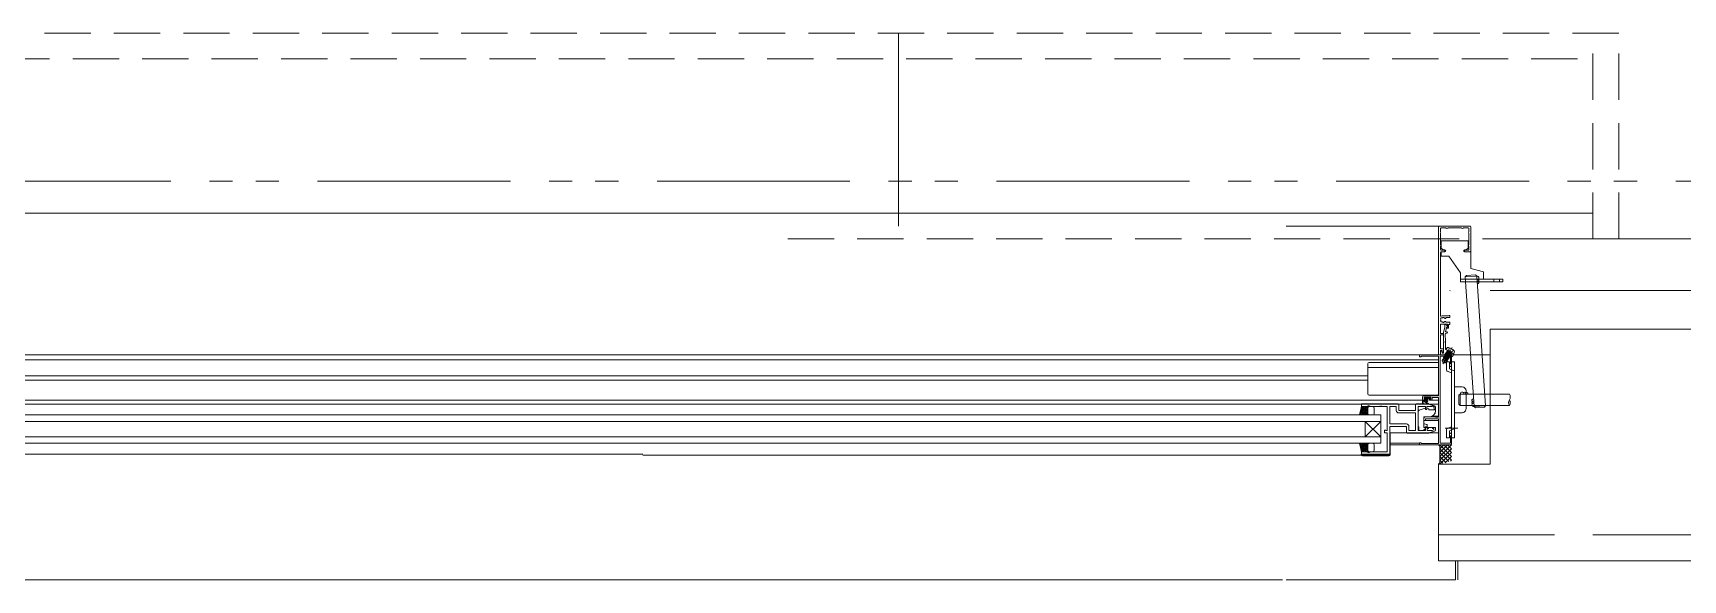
# Model space of a CAD drawing. Units: millimetres at full size. Extents: x -12803 to 120774, y -9413 to 101127.
# Drawn here: x 101596 to 102879, y 6691 to 7116 of the extents above; entities that cross this region are included whole.
import ezdxf

# ---------------------------------------------------------------- set-up
doc = ezdxf.new("R2010")
doc.units = ezdxf.units.MM
doc.header["$LTSCALE"] = 30
for name, pattern in [('DASHED1', [1.8, 1.2, -0.6]), ('DASHED3', [4, 3, -1]), ('DOUBLE_CHAIN1', [8.8, 5, -1, 0.6, -0.6, 0.6, -1])]:
    doc.linetypes.add(name, pattern=pattern)
doc.layers.add('0-0_NoName', color=7, linetype='Continuous')
for name, color, linetype, lineweight in [('2-0_通芯', 7, 'DOUBLE_CHAIN1', 15), ('2-1_躯体', 7, 'Continuous', 15), ('2-3_間仕切り', 7, 'Continuous', 15), ('2-A_建具', 7, 'Continuous', 15)]:
    doc.layers.add(name, color=color, linetype=linetype, lineweight=lineweight)

# ---------------------------------------------------------------- blocks, each defined once
blk = doc.blocks.new('グループ部品-732')
at = {"layer": '2-0_通芯'}
blk.add_line((74361.66, 7001.41), (120774.36, 7001.41), dxfattribs=at)
at = {"layer": '2-1_躯体'}
for p, q in [((102729.36, 6886.41), (102999.36, 6886.41)), ((102729.36, 6886.41), (102729.36, 6781.41)), ((102689.36, 6781.41), (102729.36, 6781.41)), ((102689.36, 6781.41), (102689.36, 6706.41)), ((102689.36, 6706.41), (106889.36, 6706.41))]:
    blk.add_line(p, q, dxfattribs=at)
at = {"layer": '2-1_躯体', "linetype": 'DASHED3'}
blk.add_line((102689.36, 6726.41), (106889.36, 6726.41), dxfattribs=at)
at = {"layer": '2-3_間仕切り'}
for p, q in [((102729.36, 6956.41), (102929.36, 6956.41)), ((102729.36, 6916.41), (102969.36, 6916.41))]:
    blk.add_line(p, q, dxfattribs=at)
at = {"layer": '2-A_建具', "linetype": 'DASHED1'}
for p, q in [((98365.36, 7116.41), (102183.36, 7116.41)), ((102809.36, 6956.41), (102809.36, 7116.41)), ((97739.36, 7096.41), (102809.36, 7096.41))]:
    blk.add_line(p, q, dxfattribs=at)
at = {"layer": '2-A_建具'}
for p, q in [((102269.36, 6966.41), (102269.36, 7116.41)), ((97739.36, 6976.41), (102809.36, 6976.41)), ((102689.36, 6966.41), (102570.86, 6966.41)), ((102689.86, 6966.41), (102713.86, 6966.41)), ((102691.36, 6954.96), (102691.36, 6949.36)), ((102712.36, 6954.96), (102691.36, 6954.96)), ((102712.36, 6949.36), (102712.36, 6954.96)), ((102714.36, 6933.46), (102714.36, 6965.91)), ((102690.86, 6945.91), (102690.86, 6896.74)), ((102691.36, 6949.36), (102692.86, 6947.86)), ((102691.36, 6946.46), (102691.36, 6942.96)), ((102694.16, 6946.46), (102691.36, 6946.46)), ((102693.61, 6946.41), (102691.36, 6946.41)), ((102692.86, 6947.86), (102694.16, 6947.86)), ((102709.56, 6947.86), (102710.86, 6947.86)), ((102714.36, 6946.46), (102709.56, 6946.46)), ((102713.86, 6946.41), (102710.11, 6946.41)), ((102710.86, 6947.86), (102712.36, 6949.36)), ((102706.36, 6930.11), (102706.36, 6922.96)), ((102724.36, 6930.78), (102714.36, 6933.46)), ((102719.05, 6927.51), (102717.98, 6928.44)), ((102724.36, 6930.78), (102724.36, 6925.26)), ((102698.16, 6916.21), (102698.36, 6916.41)), ((102739.36, 6925.26), (102706.36, 6925.26)), ((102706.36, 6922.96), (102739.36, 6922.96)), ((102719.05, 6927.51), (102710.07, 6926.91)), ((102716.87, 6826.11), (102710.07, 6926.91)), ((102725.85, 6826.71), (102719.05, 6927.51)), ((102732.2, 6922.96), (102732.2, 6925.26)), ((102736.7, 6922.96), (102736.7, 6925.26)), ((102739.36, 6922.96), (102739.36, 6925.26)), ((102691.03, 6893.91), (102691.07, 6893.76)), ((102691.07, 6893.26), (102691.03, 6893.11)), ((102692.01, 6895.1), (102691.86, 6895.09)), ((102691.86, 6891.94), (102692.01, 6891.92)), ((102692.77, 6895.35), (102692.66, 6895.3)), ((102692.66, 6891.72), (102692.77, 6891.67)), ((102693.65, 6895.12), (102693.56, 6895.21)), ((102693.56, 6891.81), (102693.65, 6891.9)), ((102694.56, 6894.66), (102694.42, 6894.66)), ((102694.42, 6892.36), (102694.56, 6892.36)), ((101495.36, 6866.41), (102729.36, 6866.41)), ((102693.28, 6863.83), (102692.13, 6861.85)), ((102695.87, 6865.03), (102692.59, 6859.34)), ((102693.24, 6864.42), (102693.15, 6864.27)), ((102693.15, 6864.27), (102693.37, 6863.89)), ((102693.15, 6864.27), (102695.77, 6863.32)), ((102693.24, 6864.42), (102693.67, 6864.42)), ((102695.91, 6863.45), (102693.24, 6864.42)), ((102695.17, 6862.74), (102693.28, 6863.83)), ((102693.32, 6863.81), (102693.37, 6863.89)), ((102695.62, 6863.17), (102693.37, 6863.89)), ((102693.59, 6865.03), (102693.5, 6864.87)), ((102693.5, 6864.87), (102693.72, 6864.5)), ((102693.5, 6864.87), (102697.28, 6863.5)), ((102693.59, 6865.03), (102694.02, 6865.03)), ((102697.36, 6863.65), (102693.59, 6865.03)), ((102693.67, 6864.42), (102693.72, 6864.5)), ((102693.67, 6864.42), (102696.79, 6863.43)), ((102696.84, 6863.5), (102693.72, 6864.5)), ((102693.81, 6861.45), (102696, 6863.54)), ((102693.94, 6865.63), (102693.85, 6865.48)), ((102693.85, 6865.48), (102694.07, 6865.1)), ((102693.85, 6865.48), (102697.63, 6864.11)), ((102693.94, 6865.63), (102694.37, 6865.63)), ((102697.71, 6864.26), (102693.94, 6865.63)), ((102694.02, 6865.03), (102694.07, 6865.1)), ((102694.02, 6865.03), (102697.14, 6864.03)), ((102697.19, 6864.11), (102694.07, 6865.1)), ((102694.29, 6866.24), (102694.2, 6866.09)), ((102694.2, 6866.09), (102694.42, 6865.71)), ((102694.2, 6866.09), (102697.98, 6864.71)), ((102694.29, 6866.24), (102694.72, 6866.24)), ((102698.06, 6864.87), (102694.29, 6866.24)), ((102694.37, 6865.63), (102694.42, 6865.71)), ((102694.37, 6865.63), (102697.49, 6864.64)), ((102697.54, 6864.71), (102694.42, 6865.71)), ((102694.64, 6866.84), (102694.55, 6866.69)), ((102694.55, 6866.69), (102694.77, 6866.31)), ((102694.55, 6866.69), (102698.33, 6865.32)), ((102694.64, 6866.84), (102695.07, 6866.84)), ((102698.41, 6865.47), (102694.64, 6866.84)), ((102694.72, 6866.24), (102694.77, 6866.31)), ((102694.72, 6866.24), (102697.84, 6865.24)), ((102697.89, 6865.32), (102694.77, 6866.31)), ((102694.9, 6867.3), (102695.12, 6866.92)), ((102695.03, 6870.56), (102695.67, 6871.48)), ((102701.09, 6867.06), (102695.03, 6870.56)), ((102695.07, 6866.84), (102695.12, 6866.92)), ((102695.07, 6866.84), (102698.19, 6865.85)), ((102695.34, 6868.06), (102695.25, 6867.91)), ((102695.25, 6867.91), (102695.47, 6867.53)), ((102695.25, 6867.91), (102699.03, 6866.53)), ((102695.42, 6867.45), (102695.47, 6867.53)), ((102698.59, 6866.53), (102695.47, 6867.53)), ((102695.6, 6868.51), (102695.82, 6868.13)), ((102695.6, 6868.51), (102699.38, 6867.14)), ((102695.77, 6868.06), (102695.82, 6868.13)), ((102695.77, 6868.06), (102698.89, 6867.06)), ((102698.94, 6867.14), (102695.82, 6868.13)), ((102695.95, 6869.12), (102696.17, 6868.74)), ((102699.42, 6867.21), (102695.99, 6869.19)), ((102696.12, 6868.66), (102696.17, 6868.74)), ((102697.53, 6868.3), (102696.17, 6868.74)), ((102696.31, 6869.24), (102696.21, 6869.07)), ((102696.37, 6865.9), (102696.97, 6866.94)), ((102697.14, 6864.03), (102697.19, 6864.11)), ((102697.36, 6863.65), (102697.14, 6864.03)), ((102697.63, 6864.11), (102697.19, 6864.11)), ((102697.36, 6863.65), (102697.28, 6863.5)), ((102697.47, 6867.8), (102699.93, 6872.06)), ((102697.49, 6864.64), (102697.54, 6864.71)), ((102697.71, 6864.26), (102697.49, 6864.64)), ((102697.98, 6864.71), (102697.54, 6864.71)), ((102697.71, 6864.26), (102697.63, 6864.11)), ((102697.84, 6865.24), (102697.89, 6865.32)), ((102698.06, 6864.87), (102697.84, 6865.24)), ((102698.33, 6865.32), (102697.89, 6865.32)), ((102698.06, 6864.87), (102697.98, 6864.71)), ((102698.19, 6865.85), (102698.24, 6865.93)), ((102698.41, 6865.47), (102698.19, 6865.85)), ((102698.41, 6865.47), (102698.33, 6865.32)), ((102698.54, 6866.46), (102698.59, 6866.53)), ((102698.76, 6866.08), (102698.54, 6866.46)), ((102699.03, 6866.53), (102698.59, 6866.53)), ((102698.89, 6867.06), (102698.94, 6867.14)), ((102699.11, 6866.68), (102698.89, 6867.06)), ((102699.38, 6867.14), (102698.94, 6867.14)), ((102699.11, 6866.68), (102699.03, 6866.53)), ((102699.3, 6867.51), (102699.2, 6867.34)), ((102699.36, 6857.91), (102699.36, 6866.41)), ((102699.42, 6867.21), (102699.38, 6867.14)), ((102701.09, 6867.06), (102701.56, 6868.08)), ((102689.36, 6862.51), (101495.36, 6862.51)), ((102634.36, 6859.51), (102634.36, 6836.01)), ((102689.36, 6856.47), (102634.36, 6856.47)), ((102688.36, 6860.51), (102635.36, 6860.51)), ((102692.13, 6861.85), (102692.93, 6860.22)), ((102693.4, 6862.15), (102692.17, 6861.92)), ((102693.81, 6861.45), (102692.93, 6860.22)), ((102693.19, 6860.07), (102692.93, 6860.22)), ((102693.37, 6860.39), (102693.19, 6860.07)), ((102694.99, 6860.2), (102693.19, 6860.07)), ((102694.83, 6860.52), (102693.37, 6860.39)), ((102695.48, 6854.53), (102695.48, 6860.91)), ((102695.48, 6860.91), (102697.78, 6860.91)), ((102696.14, 6862.18), (102695.88, 6862.33)), ((102696.09, 6862.21), (102696.49, 6862.9)), ((102696.11, 6853.61), (102699.28, 6852.32)), ((102696.33, 6863.11), (102696.93, 6862.9)), ((102697.01, 6863.05), (102696.41, 6863.27)), ((102696.79, 6863.43), (102696.84, 6863.5)), ((102697.01, 6863.05), (102696.79, 6863.43)), ((102697.28, 6863.5), (102696.84, 6863.5)), ((102697.01, 6863.05), (102696.93, 6862.9)), ((102697.78, 6860.91), (102697.78, 6855.41)), ((102697.78, 6855.41), (102699.28, 6854.8)), ((102699.28, 6854.8), (102701.58, 6853.87)), ((102699.36, 6860.91), (102699.36, 6801.91)), ((102699.36, 6860.91), (102701.66, 6860.91)), ((102701.66, 6860.91), (102701.65, 6801.91)), ((102634.36, 6850.01), (101511.86, 6850.01)), ((102634.36, 6846.61), (101511.86, 6846.61)), ((102701.66, 6841.41), (102707.66, 6841.41)), ((102710.66, 6838.41), (102710.66, 6824.41)), ((101511.86, 6828.01), (102629.36, 6828.01)), ((102689.36, 6828.11), (102070.61, 6828.11)), ((102629.36, 6826.11), (102627.86, 6819.61)), ((102634.13, 6826.11), (102627.92, 6819.91)), ((102632.71, 6826.11), (102628.35, 6821.74)), ((102631.3, 6826.11), (102628.77, 6823.58)), ((102629.89, 6826.11), (102629.2, 6825.42)), ((102634.36, 6820.58), (102629.26, 6825.68)), ((102629.36, 6828.21), (102629.36, 6826.61)), ((102634.36, 6826.11), (102629.36, 6826.11)), ((102634.36, 6821.99), (102630.24, 6826.11)), ((102634.36, 6823.41), (102631.66, 6826.11)), ((102634.36, 6824.82), (102633.07, 6826.11)), ((102634.36, 6819.61), (102634.36, 6826.81)), ((102634.36, 6825.11), (102634.36, 6820.61)), ((102688.36, 6835.01), (102635.36, 6835.01)), ((102638.36, 6826.11), (102635.36, 6826.11)), ((102639.36, 6820.61), (102639.36, 6825.11)), ((102644.31, 6826.18), (102644.4, 6826.18)), ((102676.86, 6833.41), (102676.86, 6832.11)), ((102677.4, 6830.91), (102676.86, 6830.37)), ((102676.86, 6830.61), (102676.86, 6828.61)), ((102680.06, 6829.91), (102676.86, 6829.91)), ((102679.16, 6830.91), (102677.16, 6830.91)), ((102677.16, 6828.78), (102677.35, 6829.91)), ((102678.74, 6830.91), (102677.74, 6829.91)), ((102678.94, 6833.32), (102678.44, 6832.82)), ((102678.66, 6832.31), (102679, 6832.31)), ((102678.76, 6829.91), (102680.97, 6828.23)), ((102679.86, 6833.38), (102678.8, 6832.31)), ((102681.06, 6831.88), (102679.09, 6829.91)), ((102679.36, 6829.91), (102681.18, 6828.51)), ((102681.04, 6833.21), (102679.46, 6831.62)), ((102679.46, 6831.85), (102679.46, 6831.21)), ((102682.06, 6833.21), (102679.96, 6833.21)), ((102680.9, 6830.37), (102680.59, 6830.07)), ((102681.06, 6832.01), (102681.06, 6830.91)), ((102681.36, 6832.31), (102682.76, 6832.31)), ((102682.59, 6833.41), (102681.49, 6832.31)), ((102686.14, 6826.82), (102681.93, 6828.09)), ((102683.04, 6832.51), (102682.85, 6832.33)), ((102683.06, 6832.61), (102683.06, 6833.11)), ((102686.86, 6822.21), (102686.86, 6825.87)), ((102706.16, 6835.91), (102705.16, 6834.91)), ((102744.36, 6835.91), (102706.16, 6835.91)), ((102706.16, 6835.91), (102706.16, 6826.91)), ((102744.36, 6826.91), (102706.16, 6826.91)), ((102716.87, 6826.11), (102725.85, 6826.71)), ((102716.87, 6826.11), (102717.93, 6825.18)), ((101496.86, 6819.61), (102644.36, 6819.61)), ((101496.86, 6814.61), (102644.36, 6814.61)), ((102628.26, 6819.61), (102627.93, 6819.93)), ((102629.67, 6819.61), (102628.2, 6821.08)), ((102631.08, 6819.61), (102628.46, 6822.23)), ((102632.5, 6819.61), (102628.73, 6823.38)), ((102633.91, 6819.61), (102628.99, 6824.53)), ((102634.36, 6824.92), (102629.04, 6819.61)), ((102634.36, 6823.51), (102630.46, 6819.61)), ((102634.36, 6822.1), (102631.87, 6819.61)), ((102632.36, 6814.61), (102644.36, 6802.61)), ((102632.36, 6802.61), (102644.36, 6814.61)), ((102632.36, 6814.61), (102632.36, 6802.61)), ((102634.36, 6820.68), (102633.29, 6819.61)), ((102635.36, 6819.61), (102638.36, 6819.61)), ((102644.36, 6797.61), (102644.36, 6819.61)), ((102651.36, 6812.64), (102664.29, 6812.64)), ((102678.98, 6824.95), (102674.35, 6823.28)), ((102677.86, 6818.26), (102677.86, 6810.01)), ((102677.86, 6815.21), (102689.36, 6815.21)), ((102678.07, 6818.21), (102683.46, 6818.26)), ((102680.13, 6812.13), (102678.13, 6812.86)), ((102680.55, 6824.92), (102681.86, 6824.31)), ((102689.36, 6818.61), (102684.23, 6818.61)), ((102701.66, 6821.41), (102707.66, 6821.41)), ((102644.36, 6802.61), (101496.86, 6802.61)), ((102651.36, 6805.71), (102689.36, 6805.71)), ((102673.96, 6810.31), (102673.36, 6810.31)), ((102673.96, 6810.31), (102673.96, 6807.64)), ((102677.76, 6808.31), (102678.93, 6808.31)), ((102677.76, 6807.64), (102677.76, 6808.31)), ((102686.86, 6810.01), (102677.86, 6810.01)), ((102678.93, 6808.31), (102678.93, 6810.01)), ((102679.23, 6810.31), (102680.16, 6810.31)), ((102680.46, 6810.61), (102680.46, 6811.66)), ((102681.93, 6805.73), (102686.14, 6807)), ((102704.36, 6809.41), (102694.36, 6809.41)), ((102695.48, 6808.29), (102695.48, 6801.91)), ((102695.48, 6801.91), (102697.78, 6801.91)), ((102696.11, 6809.21), (102699.28, 6810.5)), ((102697.78, 6801.91), (102697.78, 6807.41)), ((102699.35, 6801.91), (102701.65, 6801.91)), ((102699.36, 6796.91), (102699.36, 6804.91)), ((101490.36, 6789.11), (102070.61, 6789.11)), ((101496.86, 6797.61), (102644.36, 6797.61)), ((102070.61, 6788.31), (102651.56, 6788.31)), ((102629.36, 6791.11), (102627.86, 6797.61)), ((102634.13, 6791.11), (102627.92, 6797.31)), ((102628.26, 6797.61), (102627.93, 6797.29)), ((102629.67, 6797.61), (102628.2, 6796.14)), ((102632.71, 6791.11), (102628.35, 6795.48)), ((102631.08, 6797.61), (102628.46, 6794.99)), ((102632.5, 6797.61), (102628.73, 6793.84)), ((102631.3, 6791.11), (102628.77, 6793.64)), ((102633.91, 6797.61), (102628.99, 6792.69)), ((102634.36, 6792.3), (102629.04, 6797.61)), ((102629.06, 6789.11), (102629.06, 6788.81)), ((102651.56, 6788.81), (102629.06, 6788.81)), ((102629.89, 6791.11), (102629.2, 6791.8)), ((102634.36, 6796.64), (102629.26, 6791.54)), ((102634.36, 6791.11), (102629.36, 6791.11)), ((102630.06, 6787.81), (102650.56, 6787.81)), ((102634.36, 6795.23), (102630.24, 6791.11)), ((102634.36, 6793.71), (102630.46, 6797.61)), ((102634.36, 6793.81), (102631.66, 6791.11)), ((102634.36, 6795.12), (102631.87, 6797.61)), ((102634.36, 6792.4), (102633.07, 6791.11)), ((102634.36, 6796.54), (102633.29, 6797.61)), ((102634.36, 6797.61), (102634.36, 6790.41)), ((102634.36, 6792.11), (102634.36, 6796.61)), ((102635.36, 6797.61), (102638.36, 6797.61)), ((102638.36, 6791.11), (102635.36, 6791.11)), ((102639.36, 6796.61), (102639.36, 6792.11)), ((102674.36, 6797.81), (102651.56, 6797.81)), ((102651.56, 6796.41), (102698.86, 6796.41)), ((102699.36, 6787.41), (102690.36, 6796.41)), ((102699.36, 6796.41), (102690.36, 6787.41)), ((102696.36, 6796.41), (102690.36, 6790.41)), ((102693.36, 6796.41), (102690.36, 6793.41)), ((102699.36, 6784.41), (102690.36, 6793.41)), ((102699.36, 6793.41), (102690.36, 6784.41)), ((102697.4, 6783.37), (102690.36, 6790.41)), ((102699.36, 6790.41), (102690.36, 6781.41)), ((102695.05, 6782.71), (102690.36, 6787.41)), ((102699.36, 6790.41), (102693.36, 6796.41)), ((102699.36, 6787.41), (102694.51, 6782.56)), ((102699.36, 6793.41), (102696.36, 6796.41)), ((102692.7, 6782.06), (102690.36, 6784.41)), ((102699.36, 6784.41), (102698.66, 6783.72)), ((102704.36, 6706.41), (102704.36, 6691.41)), ((102567.86, 6691.41), (97980.86, 6691.41))]:
    blk.add_line(p, q, dxfattribs=at)
at = {"layer": '2-A_建具', "linetype": 'DASHED1'}
blk.add_lwpolyline([(102183.36, 6956.41), (102829.36, 6956.41), (102829.36, 7116.41), (102183.36, 7116.41)], dxfattribs=at)
at = {"layer": '2-A_建具'}
for points in [[(102689.36, 6866.41), (102689.36, 6965.91), (102689.86, 6966.41)], [(102690.86, 6964.41), (102690.86, 6962.24), (102690.93, 6962.05)], [(102690.93, 6960.77), (102690.86, 6960.58), (102690.86, 6952.24), (102690.93, 6952.05)], [(102695.22, 6964.84), (102695.03, 6964.91), (102691.36, 6964.91)], [(102707.22, 6964.84), (102707.03, 6964.91), (102696.69, 6964.91), (102696.5, 6964.84)], [(102712.36, 6964.91), (102708.69, 6964.91), (102708.5, 6964.84)], [(102712.79, 6962.05), (102712.86, 6962.24), (102712.86, 6964.41)], [(102712.79, 6952.05), (102712.86, 6952.24), (102712.86, 6960.58), (102712.79, 6960.77)], [(102690.93, 6950.77), (102690.86, 6950.58), (102690.86, 6948.11)], [(102691.36, 6947.61), (102692.87, 6947.61), (102693.08, 6947.7)], [(102691.36, 6942.96), (102697.36, 6942.96), (102706.36, 6930.11)], [(102710.63, 6947.7), (102710.84, 6947.61), (102712.36, 6947.61)], [(102712.86, 6948.11), (102712.86, 6950.58), (102712.79, 6950.77)], [(102717.98, 6928.44), (102711, 6927.97), (102710.07, 6926.91)], [(102694.96, 6891.93), (102695.25, 6891.61), (102698.16, 6891.61), (102698.16, 6890.01), (102697.16, 6890.01), (102697.16, 6887.01), (102695.76, 6887.01), (102695.76, 6887.51), (102696.16, 6888.08), (102696.16, 6890.31), (102690.86, 6890.31), (102690.86, 6882.91), (102692.76, 6882.91)], [(102692.86, 6896.71), (102696.94, 6896.71), (102697.46, 6897.01), (102698.16, 6897.01), (102698.16, 6895.41), (102695.25, 6895.41), (102694.96, 6895.09)], [(102693.26, 6876.87), (102693.26, 6883.92), (102694.26, 6887.65), (102694.26, 6889.61)], [(102695.19, 6889.86), (102696.31, 6887.92), (102695.51, 6887.7), (102694.6, 6884.31), (102695.66, 6884.31)], [(102692.76, 6881.91), (102690.86, 6881.91), (102690.86, 6870.91), (102693.03, 6870.91), (102693.25, 6868.35)], [(102691.85, 6869.2), (102692.13, 6867.61), (102693.26, 6867.61), (102693.26, 6875.95), (102693.38, 6876.14), (102693.38, 6876.69), (102693.26, 6876.87)], [(102694.46, 6882.11), (102694.46, 6879.71), (102694.76, 6879.41), (102694.76, 6870.71), (102697.66, 6869.03), (102697.76, 6868.84), (102698.24, 6868.56), (102698.46, 6868.57), (102701.27, 6866.95), (102700.14, 6865.01), (102699.36, 6865.01)], [(102674.36, 6866.41), (102674.36, 6864.81), (102675.56, 6864.81)], [(102676.16, 6865.41), (102689.36, 6865.41), (102689.36, 6834.41), (102677.86, 6834.41)], [(102698.86, 6805.41), (102698.36, 6805.41), (102697.76, 6804.37), (102697.76, 6803.41), (102698.46, 6803.41), (102698.46, 6797.61), (102690.56, 6797.61), (102690.56, 6865.21), (102698.46, 6865.21), (102698.46, 6859.41), (102697.76, 6859.41), (102697.76, 6858.45), (102698.36, 6857.41), (102698.86, 6857.41)], [(102692.26, 6868.22), (102691.98, 6869.81), (102690.86, 6869.81), (102690.86, 6866.41)], [(102697.2, 6866.41), (102694.73, 6867.84), (102693.91, 6866.41)], [(102698.76, 6866.08), (102694.99, 6867.45), (102694.9, 6867.3), (102698.68, 6865.93)], [(102694.99, 6867.45), (102695.42, 6867.45), (102698.54, 6866.46)], [(102698.76, 6866.08), (102698.68, 6865.93), (102698.24, 6865.93), (102695.12, 6866.92)], [(102699.11, 6866.68), (102695.34, 6868.06), (102695.77, 6868.06)], [(102698.99, 6867.46), (102695.69, 6868.66), (102695.6, 6868.51)], [(102695.69, 6868.66), (102696.12, 6868.66), (102697.88, 6868.1)], [(102695.99, 6869.19), (102695.95, 6869.12), (102696.42, 6868.95)], [(102697.46, 6871.88), (102697.34, 6869.86), (102698.03, 6868.76)], [(102701.01, 6869.83), (102699.32, 6868.71), (102698.03, 6868.76)], [(102693.37, 6860.39), (102696.4, 6863.24), (102694.83, 6860.52)], [(102693.76, 6861.36), (102693.4, 6862.15), (102693.98, 6863.43)], [(102696.14, 6862.18), (102694.99, 6860.2), (102694.83, 6860.52)], [(102696.93, 6862.9), (102696.49, 6862.9), (102696.24, 6862.97)], [(101508.01, 6831.11), (102679.16, 6831.11), (102679.16, 6831.91), (102678.06, 6831.91), (102678.06, 6833.41), (102683.26, 6833.41), (102683.26, 6831.91), (102682.16, 6831.91), (102682.16, 6831.11), (102689.36, 6831.11)], [(102686.86, 6825.87), (102681.78, 6828.01), (102681.78, 6828.21), (102671.86, 6828.21), (102671.86, 6828.01), (102657.86, 6828.01), (102657.86, 6828.21), (102629.36, 6828.21)], [(102634.36, 6826.81), (102635.36, 6826.81), (102637.09, 6826.18), (102643.4, 6826.18)], [(102645.31, 6826.18), (102649.36, 6826.18), (102649.36, 6807.64), (102648.48, 6807.64)], [(102656.43, 6823.18), (102656.43, 6826.18), (102651.36, 6826.18), (102651.36, 6812.64)], [(102671.36, 6827.61), (102671.36, 6823.11), (102658.36, 6823.11), (102658.36, 6827.61)], [(102686.86, 6807.95), (102686.86, 6810.01), (102684.56, 6810.01), (102684.56, 6809.21), (102685.66, 6809.21), (102685.66, 6808), (102684.46, 6807.64), (102680.46, 6807.64), (102680.46, 6809.21), (102681.56, 6809.21), (102681.56, 6810.01), (102679.26, 6810.01), (102679.26, 6807.64), (102673.36, 6807.64), (102673.36, 6826.18), (102679.26, 6826.18), (102679.26, 6823.81), (102680.26, 6823.81), (102680.26, 6826.18), (102684.46, 6826.18), (102685.86, 6825.76), (102685.86, 6824.31)], [(102684.46, 6832.11), (102684.46, 6833.21), (102689.36, 6833.21), (102689.36, 6817.91), (102687.04, 6817.91)], [(102705.16, 6834.91), (102705.16, 6827.91), (102706.16, 6826.91)], [(102717.93, 6825.18), (102724.92, 6825.65), (102725.85, 6826.71)], [(102666.29, 6810.64), (102666.29, 6807.64), (102671.43, 6807.64), (102671.43, 6821.18), (102658.43, 6821.18)], [(102679.06, 6815.21), (102679.06, 6816.51), (102689.36, 6816.51), (102689.36, 6797.41), (102676.16, 6797.41)], [(102677.86, 6818.26), (102683.46, 6818.26), (102684.09, 6818.49), (102685.78, 6819.91), (102686.86, 6822.21)], [(102686.66, 6818.21), (102682.36, 6818.21), (102678.31, 6817.86)], [(102686.86, 6823.51), (102681.86, 6823.51), (102681.86, 6824.31)], [(102648.16, 6807.81), (102647.36, 6807.81), (102647.36, 6805.71), (102649.36, 6805.71), (102649.36, 6791.04), (102637.09, 6791.04), (102635.36, 6790.41), (102634.36, 6790.41)], [(102651.36, 6789.61), (102651.36, 6810.71), (102664.36, 6810.71), (102664.36, 6806.21)], [(102651.36, 6805.81), (102664.86, 6805.81), (102664.86, 6805.61), (102681.78, 6805.61), (102681.78, 6805.71), (102686.14, 6807), (102686.66, 6807.36), (102686.86, 6807.95)], [(102651.56, 6788.31), (102651.56, 6805.12), (102651.36, 6805.12)], [(102697.78, 6807.41), (102699.28, 6808.02), (102701.58, 6808.95)], [(102629.36, 6790.61), (102629.36, 6789.11), (102650.86, 6789.11)], [(102675.56, 6798.01), (102674.36, 6798.01), (102674.36, 6796.41)], [(102689.36, 6796.41), (102690.36, 6795.41), (102690.36, 6782.41), (102689.36, 6781.41)], [(102702.36, 6706.41), (102702.36, 6691.41), (102570.86, 6691.41)]]:
    blk.add_lwpolyline(points, dxfattribs=at)
for centre, radius, start, end in [((102713.86, 6965.91), 0.5, 0.00001, 89.99999), ((102691.36, 6964.41), 0.5, 90.00001, 179.99999), ((102690.16, 6961.41), 1, 320.28486, 39.71514), ((102695.86, 6965.61), 1, 230.28486, 309.71514), ((102707.86, 6965.61), 1, 230.28486, 309.71514), ((102712.36, 6964.41), 0.5, 0.00001, 89.99999), ((102713.56, 6961.41), 1, 140.28486, 219.71514), ((102691.36, 6948.11), 0.5, 180.00001, 269.99999), ((102691.36, 6945.91), 0.5, 90.00001, 179.99999), ((102690.16, 6951.41), 1, 320.28486, 39.71514), ((102693.61, 6947.16), 0.75, 270.00002, 134.41533), ((102694.16, 6947.16), 0.7, 270, 90), ((102709.56, 6947.16), 0.7, 90, 270), ((102710.11, 6947.16), 0.75, 45.58467, 269.99998), ((102712.36, 6948.11), 0.5, 270.00001, 359.99999), ((102713.56, 6951.41), 1, 140.28486, 219.71514), ((102713.86, 6946.91), 0.5, 270.00001, 359.99999), ((102719.15, 6926.02), 1.5, 273.85934, 93.85934), ((102719.25, 6924.52), 1.5, 273.85934, 33.85934), ((102719.35, 6923.02), 1.5, 273.85934, 33.85934), ((102691.26, 6896.74), 0.4, 180.00006, 296.38784), ((102691.63, 6894.37), 0.75, 72.2996, 217.70036), ((102691.63, 6892.65), 0.75, 142.29964, 287.7004), ((102692.86, 6893.51), 1.8, 171.96925, 188.03075), ((102692.86, 6893.51), 3.2, 89.99998, 116.38778), ((102692.86, 6893.51), 1.8, 96.26017, 118.03073), ((102692.86, 6893.51), 1.8, 241.96927, 263.73983), ((102693.12, 6894.99), 0.5, 26.86995, 133.13013), ((102693.12, 6892.03), 0.5, 226.86987, 333.13005), ((102692.86, 6893.51), 1.8, 44.79286, 63.73983), ((102692.86, 6893.51), 1.8, 296.26017, 315.20714), ((102694.42, 6895.06), 0.4, 224.79276, 269.99993), ((102694.42, 6891.96), 0.4, 90.00007, 135.20724), ((102694.76, 6889.61), 0.5, 29.99999, 180), ((102694.56, 6895.06), 0.4, 269.99999, 4.09604), ((102694.56, 6891.96), 0.4, 355.90396, 90.00001), ((102692.76, 6882.41), 0.5, 269.99999, 90.00001), ((102695.66, 6882.11), 1.2, 90.00001, 179.99999), ((102695.66, 6883.81), 0.5, 269.99999, 90.00001), ((102675.56, 6865.11), 0.3, 270, 0), ((102676.16, 6865.11), 0.3, 90, 180), ((102691.36, 6869.11), 0.5, 9.99999, 180), ((102692.76, 6868.31), 0.5, 190.00001, 5), ((102696.73, 6870.74), 1.3, 75.88085, 145), ((102696.19, 6863.37), 0.248, 330, 137.19096), ((102695.87, 6869.49), 0.5, 330, 60), ((102694.86, 6863.27), 9, 44.11915, 75.88085), ((102698.86, 6865.91), 0.5, 0, 90), ((102699.74, 6867.26), 0.5, 60, 150), ((102700.38, 6868.63), 1.3, 335, 44.11915), ((102635.36, 6859.51), 1, 90, 179.99999), ((102688.36, 6859.51), 1, 0, 90), ((102696.48, 6854.53), 1, 180, 247.99665), ((102698.86, 6857.91), 0.5, 270, 0), ((102707.66, 6838.41), 3, 359.99878, 89.99845), ((102629.86, 6826.61), 0.5, 180, 270), ((102635.36, 6836.01), 1, 180, 270), ((102635.36, 6825.11), 1, 90.0001, 180.0001), ((102638.36, 6825.11), 1, 0.0001, 90.0001), ((102643.4, 6826.38), 0.2, 270, 336.42182), ((102643.86, 6826.18), 0.3, 23.57818, 156.42182), ((102644.31, 6826.38), 0.2, 203.57818, 270), ((102644.4, 6826.38), 0.2, 270, 336.42182), ((102644.86, 6826.18), 0.3, 23.57818, 156.42182), ((102645.31, 6826.38), 0.2, 203.57818, 270), ((102657.86, 6827.61), 0.5, 0, 90), ((102671.86, 6827.61), 0.5, 90, 180), ((102677.86, 6833.41), 1, 90, 180), ((102677.86, 6832.11), 1, 180, 270), ((102677.16, 6830.61), 0.3, 90, 180), ((102677.06, 6828.61), 0.2, 180.00001, 60), ((102678.66, 6832.61), 0.3, 135, 270), ((102679.16, 6833.11), 0.3, 90, 135), ((102679, 6832.61), 0.3, 270, 326.94427), ((102679.16, 6831.21), 0.3, 270, 0), ((102679.46, 6832.31), 0.25, 303.05573, 146.94427), ((102679.76, 6831.85), 0.3, 123.05573, 180), ((102679.76, 6833.21), 0.2, 0, 90), ((102680.06, 6830.91), 1, 270, 0), ((102681.16, 6828.31), 0.2, 204.41711, 84.41711), ((102681.36, 6832.01), 0.3, 90, 180), ((102681.78, 6827.61), 0.5, 73.30076, 90), ((102682.26, 6833.21), 0.2, 90, 180), ((102682.76, 6833.11), 0.3, 0, 90), ((102682.76, 6832.61), 0.3, 270, 0), ((102683.46, 6832.11), 1, 270, 0), ((102685.86, 6825.87), 1, 0, 73.30076), ((102688.36, 6836.01), 1, 270, 0), ((102707.66, 6835.91), 1.5, 0, 180), ((102709.16, 6835.91), 1.5, 0, 120), ((102710.66, 6835.91), 1.5, 0, 120), ((102716.56, 6830.6), 1.5, 93.85934, 213.85934), ((102716.66, 6829.1), 1.5, 93.85934, 213.85934), ((102716.77, 6827.6), 1.5, 93.85934, 273.85934), ((102747.66, 6829.16), 4, 145.77113, 214.22887), ((102741.05, 6833.66), 4, 325.77113, 34.22887), ((102741.05, 6829.16), 4, 325.77113, 34.22887), ((102635.36, 6820.61), 1, 180.0001, 270.0001), ((102638.36, 6820.61), 1, 270.0001, 0.0001), ((102658.43, 6823.18), 2, 180, 270), ((102664.29, 6810.64), 2, 0, 90), ((102674.86, 6821.87), 1.5, 109.85326, 179.99999), ((102678.16, 6817.91), 0.3, 90.5, 179.99999), ((102678.36, 6817.36), 0.5, 95, 180), ((102678.36, 6813.31), 0.5, 180, 250), ((102679.32, 6824.01), 1, 93.88684, 109.85326), ((102680.13, 6824.01), 1, 65, 82.59308), ((102683.45, 6819.26), 1, 270.5, 310), ((102683.86, 6822.21), 3, 310, 0), ((102686.36, 6824.31), 0.5, 180, 0), ((102686.66, 6818.01), 0.2, 14.47751, 90), ((102687.04, 6818.11), 0.2, 194.47751, 270), ((102707.66, 6824.41), 3, 269.99873, 359.99878), ((102648.16, 6807.61), 0.2, 35.09963, 90), ((102648.48, 6807.84), 0.2, 215.09963, 270), ((102664.86, 6806.21), 0.5, 180, 270), ((102679.23, 6810.01), 0.3, 90, 179.99999), ((102679.96, 6811.66), 0.5, 0, 70), ((102680.16, 6810.61), 0.3, 270, 0), ((102681.78, 6806.21), 0.5, 270, 286.69924), ((102685.86, 6807.95), 1, 286.69924, 0), ((102696.48, 6808.29), 1, 111.99783, 180), ((102698.86, 6804.91), 0.5, 0, 90), ((102630.06, 6788.81), 1, 180, 270), ((102629.86, 6790.61), 0.5, 90, 180), ((102635.36, 6796.61), 1, 89.9999, 179.9999), ((102635.36, 6792.11), 1, 179.9999, 269.9999), ((102638.36, 6796.61), 1, 359.9999, 89.9999), ((102638.36, 6792.11), 1, 269.9999, 359.9999), ((102650.56, 6788.81), 1, 270, 0), ((102650.86, 6789.61), 0.5, 270, 0), ((102675.56, 6797.71), 0.3, 0, 90), ((102676.16, 6797.71), 0.3, 180, 270), ((102698.86, 6796.91), 0.5, 270, 0)]:
    blk.add_arc(centre, radius, start, end, dxfattribs=at)

msp = doc.modelspace()

# ---------------------------------------------------------------- block references
at = {"layer": '0-0_NoName'}
msp.add_blockref('グループ部品-732', (0, 0), dxfattribs=at)

doc.saveas('drawing.dxf')
